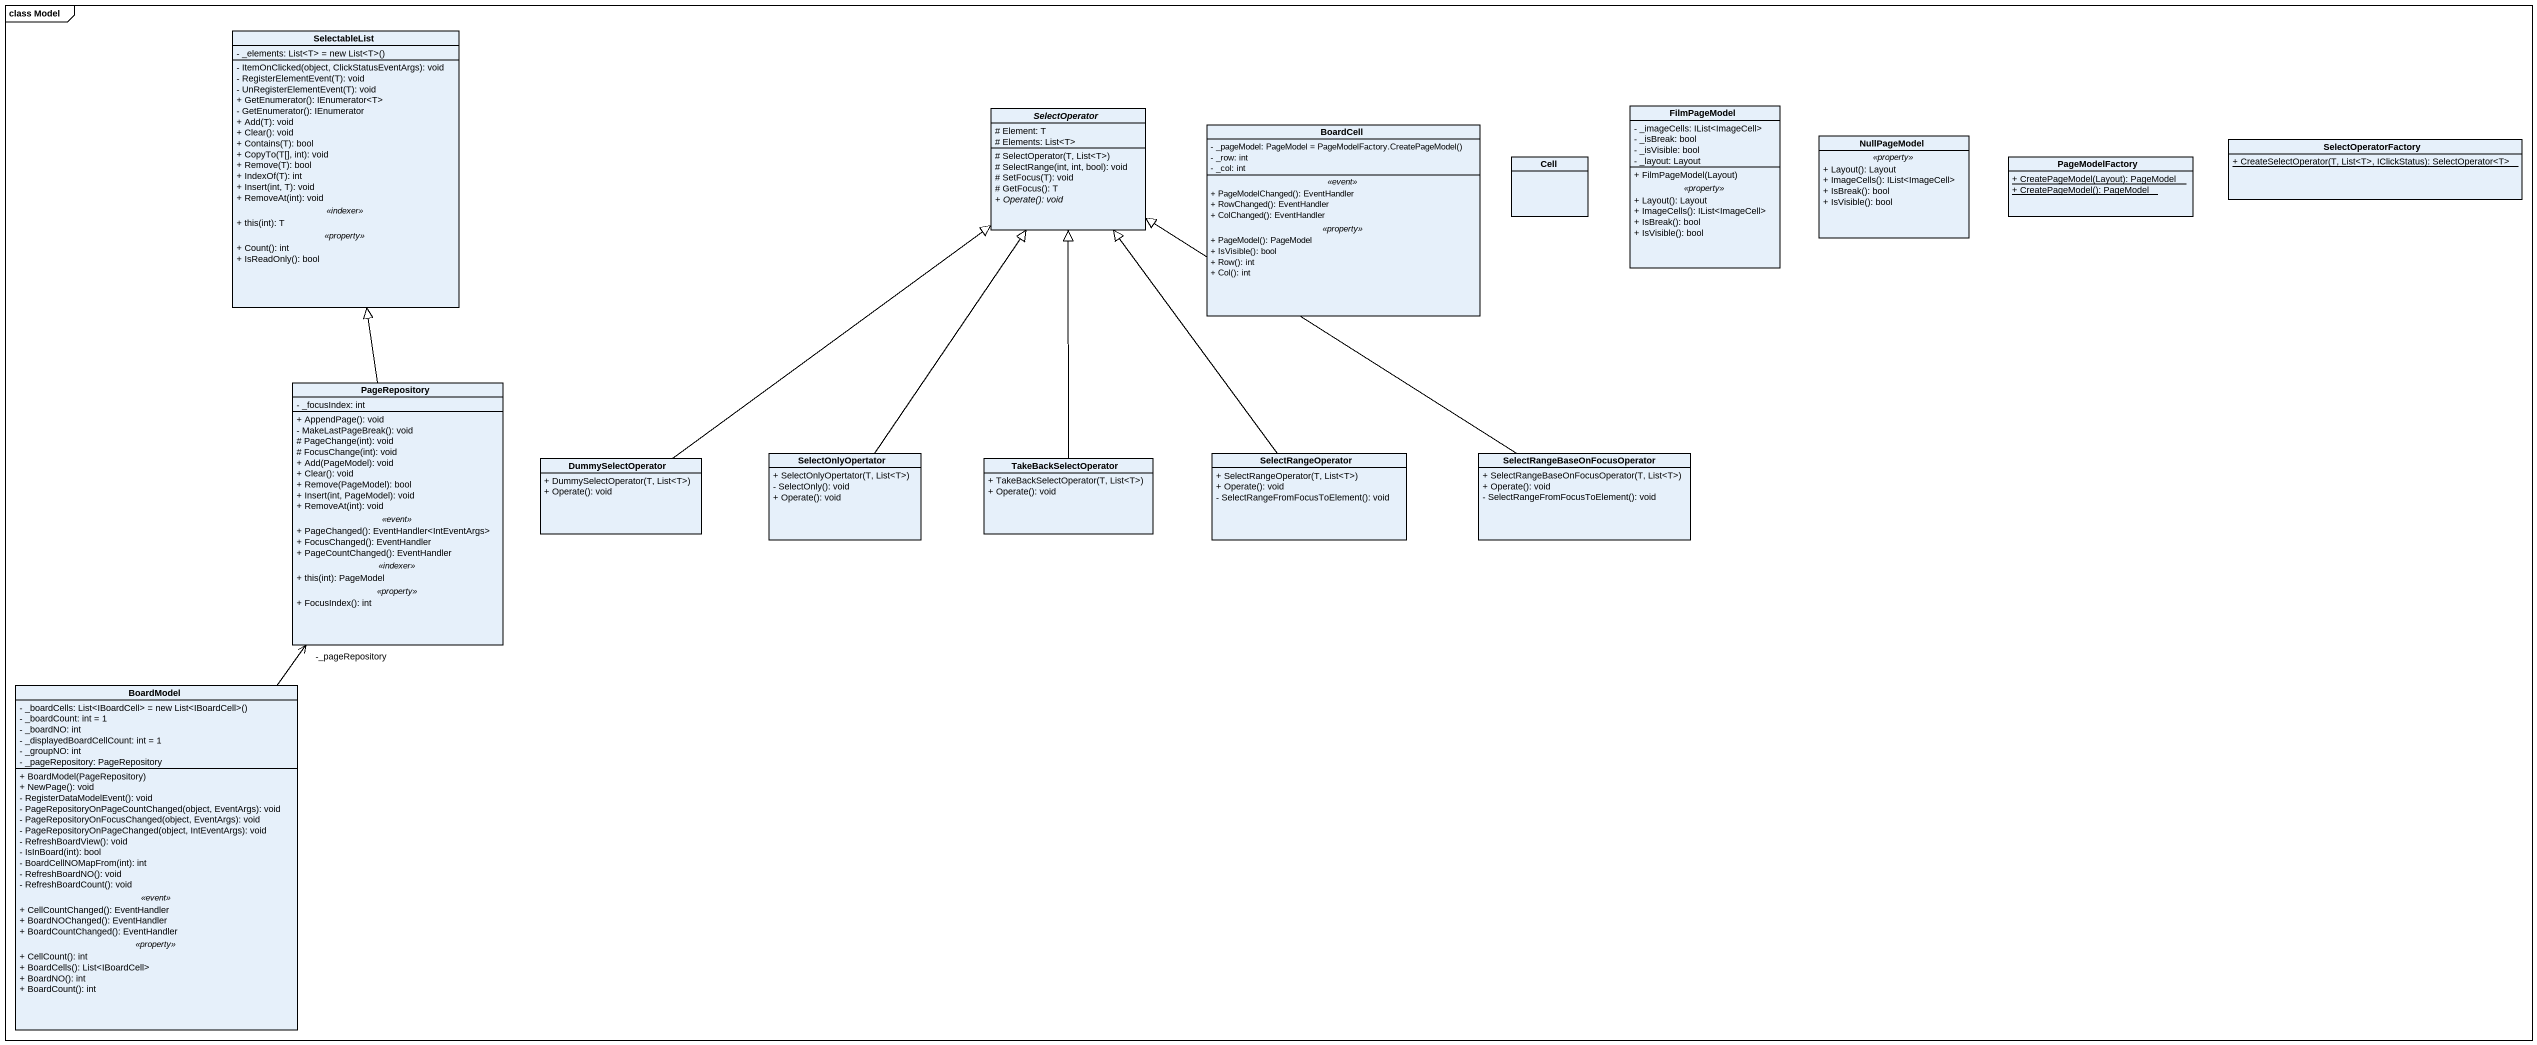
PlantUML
@startuml
mainframe class Model
hide circle
hide empty members
skinparam classAttributeIconSize 0
class SelectableList {
  {field} - _elements: List<T> = new List<T>()
  --
  - ItemOnClicked(object, ClickStatusEventArgs): void
  - RegisterElementEvent(T): void
  - UnRegisterElementEvent(T): void
  + GetEnumerator(): IEnumerator<T>
  - GetEnumerator(): IEnumerator
  + Add(T): void
  + Clear(): void
  + Contains(T): bool
  + CopyTo(T[], int): void
  + Remove(T): bool
  + IndexOf(T): int
  + Insert(int, T): void
  + RemoveAt(int): void
  .. <<indexer>> ..
  + this(int): T
  .. <<property>> ..
  + Count(): int
  + IsReadOnly(): bool
}
abstract class SelectOperator {
  # Element: T
  # Elements: List<T>
  # SelectOperator(T, List<T>)
  # SelectRange(int, int, bool): void
  # SetFocus(T): void
  # GetFocus(): T
  {abstract} + Operate(): void
}
class BoardCell {
  {field} - _pageModel: PageModel = PageModelFactory.CreatePageModel()
  - _row: int
  - _col: int
  .. <<event>> ..
  + PageModelChanged(): EventHandler
  + RowChanged(): EventHandler
  + ColChanged(): EventHandler
  .. <<property>> ..
  + PageModel(): PageModel
  + IsVisible(): bool
  + Row(): int
  + Col(): int
}
class FilmPageModel {
  - _imageCells: IList<ImageCell>
  - _isBreak: bool
  - _isVisible: bool
  - _layout: Layout
  --
  + FilmPageModel(Layout)
  .. <<property>> ..
  + Layout(): Layout
  + ImageCells(): IList<ImageCell>
  + IsBreak(): bool
  + IsVisible(): bool
}
class Cell
class NullPageModel {
  .. <<property>> ..
  + Layout(): Layout
  + ImageCells(): IList<ImageCell>
  + IsBreak(): bool
  + IsVisible(): bool
}
class PageModelFactory {
  {static} + CreatePageModel(Layout): PageModel
  {static} + CreatePageModel(): PageModel
}
class SelectOperatorFactory {
  {static} + CreateSelectOperator(T, List<T>, IClickStatus): SelectOperator<T>
}
class PageRepository {
  - _focusIndex: int
  --
  + AppendPage(): void
  - MakeLastPageBreak(): void
  # PageChange(int): void
  # FocusChange(int): void
  + Add(PageModel): void
  + Clear(): void
  + Remove(PageModel): bool
  + Insert(int, PageModel): void
  + RemoveAt(int): void
  .. <<event>> ..
  + PageChanged(): EventHandler<IntEventArgs>
  + FocusChanged(): EventHandler
  + PageCountChanged(): EventHandler
  .. <<indexer>> ..
  + this(int): PageModel
  .. <<property>> ..
  + FocusIndex(): int
}
class DummySelectOperator {
  + DummySelectOperator(T, List<T>)
  + Operate(): void
}
class SelectOnlyOpertator {
  + SelectOnlyOpertator(T, List<T>)
  - SelectOnly(): void
  + Operate(): void
}
class TakeBackSelectOperator {
  + TakeBackSelectOperator(T, List<T>)
  + Operate(): void
}
class SelectRangeOperator {
  + SelectRangeOperator(T, List<T>)
  + Operate(): void
  - SelectRangeFromFocusToElement(): void
}
class "SelectRangeBaseOnFocusOperator" as SelectRangeBaseOnFocusOperat {
  + SelectRangeBaseOnFocusOperator(T, List<T>)
  + Operate(): void
  - SelectRangeFromFocusToElement(): void
}
class BoardModel {
  {field} - _boardCells: List<IBoardCell> = new List<IBoardCell>()
  - _boardCount: int = 1
  - _boardNO: int
  - _displayedBoardCellCount: int = 1
  - _groupNO: int
  - _pageRepository: PageRepository
  --
  + BoardModel(PageRepository)
  + NewPage(): void
  - RegisterDataModelEvent(): void
  - PageRepositoryOnPageCountChanged(object, EventArgs): void
  - PageRepositoryOnFocusChanged(object, EventArgs): void
  - PageRepositoryOnPageChanged(object, IntEventArgs): void
  - RefreshBoardView(): void
  - IsInBoard(int): bool
  - BoardCellNOMapFrom(int): int
  - RefreshBoardNO(): void
  - RefreshBoardCount(): void
  .. <<event>> ..
  + CellCountChanged(): EventHandler
  + BoardNOChanged(): EventHandler
  + BoardCountChanged(): EventHandler
  .. <<property>> ..
  + CellCount(): int
  + BoardCells(): List<IBoardCell>
  + BoardNO(): int
  + BoardCount(): int
}
PageRepository -up-|> SelectableList
DummySelectOperator -up-|> SelectOperator
SelectOnlyOpertator -up-|> SelectOperator
TakeBackSelectOperator -up-|> SelectOperator
SelectRangeOperator -up-|> SelectOperator
SelectRangeBaseOnFocusOperat -up-|> SelectOperator
BoardModel -up-> "-_pageRepository" PageRepository
@enduml
